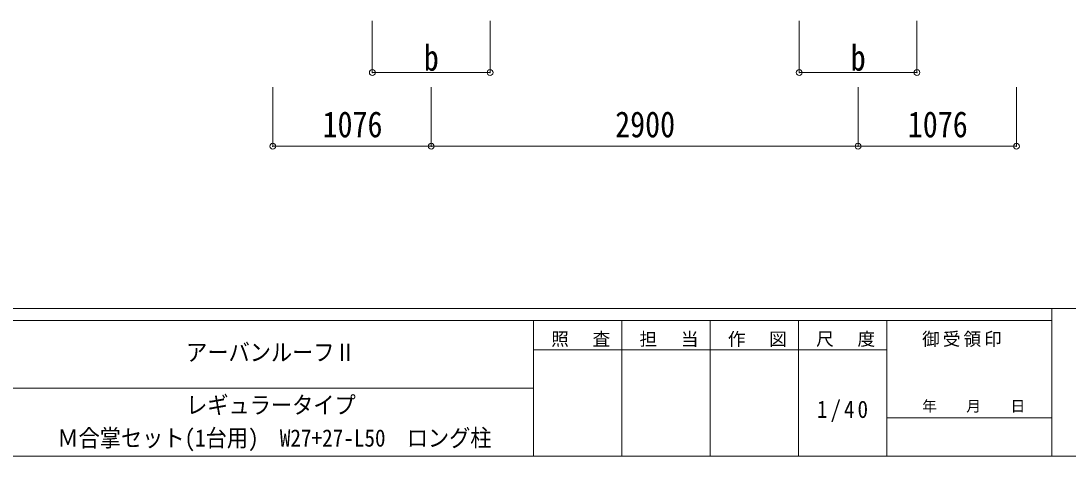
# Model space of a CAD drawing. Units: millimetres at full size, sheet at 1:40. Extents: x -11243 to 11243, y -7760 to 7760.
# Drawn here: x 119 to 7233, y -7760 to -4808 of the extents above; entities that cross this region are included whole.
import ezdxf
from ezdxf.enums import TextEntityAlignment as Align

# ---------------------------------------------------------------- set-up
doc = ezdxf.new("R2010")
doc.units = ezdxf.units.MM
doc.header["$LTSCALE"] = 40
doc.header["$PDMODE"] = 32
doc.header["$PDSIZE"] = 40
doc.layers.add('0-6_OTH_LINE', color=6, linetype='Continuous', lineweight=9)
doc.layers.add('F-0_240', color=7, linetype='Continuous', lineweight=9)
doc.styles.add('ＭＳ ゴシック', font='')
doc.styles.get('ＭＳ ゴシック').set_extended_font_data('MS Gothic')

msp = doc.modelspace()

# ---------------------------------------------------------------- linework, layer by layer
at = {"layer": '0-6_OTH_LINE'}
for p, q in [((2506.28, -5158.15), (2506.28, -4808.17)), ((3306.28, -5158.15), (3306.28, -4808.17)), ((5406.28, -5158.15), (5406.28, -4808.17)), ((6206.28, -5158.15), (6206.28, -4808.17)), ((2506.28, -5158.15), (3306.28, -5158.15)), ((5406.28, -5158.15), (6206.28, -5158.15)), ((1830.28, -5658.15), (1830.28, -5258.15)), ((2906.28, -5658.15), (2906.28, -5258.15)), ((5806.28, -5658.15), (5806.28, -5258.15)), ((6882.28, -5658.15), (6882.28, -5258.15)), ((2906.28, -5658.15), (1830.28, -5658.15)), ((5806.28, -5658.15), (2906.28, -5658.15)), ((6882.28, -5658.15), (5806.28, -5658.15))]:
    msp.add_line(p, q, dxfattribs=at)
for p in [(2506.28, -5158.15), (3306.28, -5158.15), (5406.28, -5158.15), (6206.28, -5158.15), (1830.28, -5658.15), (2906.28, -5658.15), (5806.28, -5658.15), (6882.28, -5658.15)]:
    msp.add_point(p, dxfattribs=at)
at = {"layer": 'F-0_240', "color": 5}
for p, q in [((-11242.74, -6760), (10677.26, -6760)), ((7121.58, -6760), (7121.58, -7760)), ((-11242.74, -6840), (7121.58, -6840)), ((3601.58, -6840), (3601.58, -7760)), ((4201.58, -6840), (4201.58, -7760)), ((4801.58, -6840), (4801.58, -7760)), ((5401.58, -6840), (5401.58, -7760)), ((6001.58, -6840), (6001.58, -7760)), ((3601.58, -7040), (6001.58, -7040)), ((-4598.42, -7300), (3601.58, -7300)), ((6001.58, -7500), (7121.58, -7500)), ((-11242.74, -7760), (10677.26, -7760))]:
    msp.add_line(p, q, dxfattribs=at)

# ---------------------------------------------------------------- texts
at = {"layer": '0-6_OTH_LINE', "color": 7, "style": 'ＭＳ ゴシック', "width": 0.85}
for s, p in [('b', (2856.28, -5198.15)), ('b', (5756.28, -5198.15)), ('1076', (2168.28, -5650.15)), ('2900', (4156.28, -5650.15)), ('1076', (6144.28, -5650.15))]:
    msp.add_text(s, height=176, dxfattribs=at).set_placement(p, align=Align.BOTTOM_LEFT)
at = {"layer": 'F-0_240', "style": 'ＭＳ ゴシック', "width": 0.9}
for s, p in [('アーバンルーフⅡ', (1241.58, -7150)), ('レギュラータイプ', (1241.58, -7507.84)), ('Ｍ合掌セット(1台用)\u3000W27+27-L50\u3000ロング柱', (366.58, -7731.34))]:
    msp.add_text(s, height=117.3, dxfattribs=at).set_placement(p, align=Align.BOTTOM_LEFT)
at = {"layer": 'F-0_240', "style": 'ＭＳ ゴシック'}
msp.add_text('年\u3000\u3000月\u3000\u3000日', height=73.31, dxfattribs=at).set_placement((6241.58, -7480), align=Align.BOTTOM_LEFT)
at = {"layer": 'F-0_240', "attachment_point": 7, "style": 'ＭＳ ゴシック'}
for s, insert, char_height in [('\\T1.17;照\u3000査', (3721.58, -7020), 87.98), ('\\T1.17;担\u3000当', (4321.58, -7020), 87.98), ('\\T1.17;作\u3000図', (4921.58, -7020), 87.98), ('\\T1.17;尺\u3000度', (5521.58, -7020), 87.98), ('\\T1.17;御受領印', (6241.58, -7020), 87.98), ('\\T1.28;\\W0.9;1/40', (5526.58, -7530), 117.3)]:
    msp.add_mtext(s, dxfattribs=dict(at, insert=insert, char_height=char_height))

doc.saveas('drawing.dxf')
